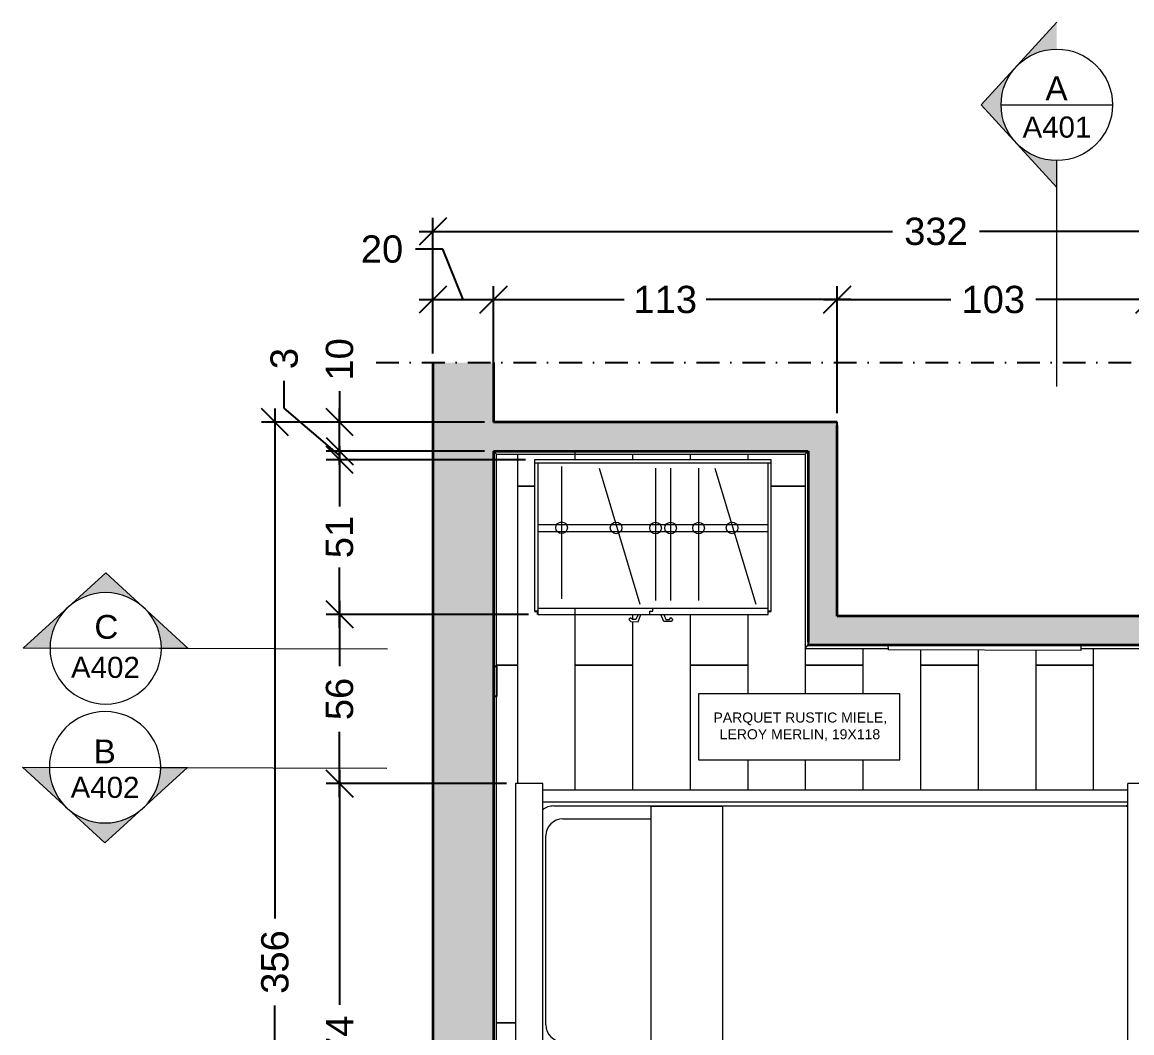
# Model space of a CAD drawing. Header units: inches. Extents: x -449 to 9267, y -5852 to 3388.
# Drawn here: x 125 to 491.1, y 460.7 to 794 of the extents above; entities that cross this region are included whole.
import ezdxf

# ---------------------------------------------------------------- set-up
doc = ezdxf.new("R2010")
doc.units = ezdxf.units.IN
doc.header["$MEASUREMENT"] = 0
doc.linetypes.add('DASHDOT', pattern=[1, 0.5, -0.25, 0, -0.25])
for name, color, linetype, lineweight in [('A-ANNO-DIMS', 3, 'Continuous', 18), ('A-ANNO-SYMB', 3, 'Continuous', 18), ('A-FURN', 8, 'Continuous', 18), ('A-SECT-MCUT', 7, 'Continuous', 35), ('A-WALL-STUD', 3, 'Continuous', 18)]:
    doc.layers.add(name, color=color, linetype=linetype, lineweight=lineweight)
doc.layers.add('TRATTEGGIO', color=32, linetype='Continuous')
doc.styles.add('ARIAL', font='Arial.ttf')
doc.styles.get("Standard").update_dxf_attribs({"font": 'Arial.ttf'})
doc.dimstyles.new('TICK_36', dxfattribs={"dimtxt": 3.6, "dimasz": 3.6, "dimexe": 1.8, "dimexo": 1.2, "dimgap": 1.8, "dimtad": 0, "dimdec": 0, "dimzin": 0, "dimdsep": 46, "dimtxsty": 'ARIAL', "dimblk": 'OBLIQUE', "dimcen": 1.8, "dimdle": 1.8, "dimclrd": 256, "dimclrt": 256, "dimadec": 0, "dimazin": 0, "dimtfac": 1, "dimtdec": 0, "dimtmove": 1, "dimatfit": 3, "dimldrblk": 'OPEN90', "dimfxl": 1, "dimtfill": 1, "dimtolj": 1, "dimtzin": 0, "dimarcsym": 0})

# ---------------------------------------------------------------- blocks, each defined once
blk = doc.blocks.new('Sezioni')
h = blk.add_hatch(color=256)
h.dxf.hatch_style = 1
h.paths.add_polyline_path([(52264, 47220.9), (52417.6, 47220.9, -1), (53052.6, 47220.9), (53206.2, 47220.9), (52735.1, 47651.7)])
blk.add_lwpolyline([(52264, 47220.9), (53206.2, 47220.9), (52735.1, 47651.7)], close=True)
blk.add_circle((52735.1, 47220.9), 317.5)
blk = doc.blocks.new('_Oblique')
at = {"color": 0, "linetype": 'ByBlock', "lineweight": -2}
blk.add_line((-0.5, -0.5), (0.5, 0.5), dxfattribs=at)
blk = doc.blocks.new('*D17')
at = {"layer": 'A-ANNO-DIMS', "lineweight": -2, "transparency": 16777216}
for p, q in [((208.41, 666.55), (208.41, 498.39)), ((208.41, 301.47), (208.41, 469.62))]:
    blk.add_line(p, q, dxfattribs=at)
at = {"layer": 'A-ANNO-DIMS', "color": 0, "lineweight": -2, "transparency": 16777216}
for p, q in [((277.47, 662.05), (203.91, 662.05)), ((277.47, 305.97), (203.91, 305.97))]:
    blk.add_line(p, q, dxfattribs=at)
at = {"layer": 'Defpoints', "color": 0, "transparency": 16777216}
for p in [(208.41, 662.05), (280.47, 662.05), (280.47, 305.97)]:
    blk.add_point(p, dxfattribs=at)
at = {"layer": 'A-ANNO-DIMS', "lineweight": -2, "transparency": 16777216, "xscale": 9, "yscale": 9, "zscale": 9}
for p, rotation in [((208.41, 662.05), 90), ((208.41, 305.97), 270)]:
    blk.add_blockref('_Oblique', p, dxfattribs=dict(at, rotation=rotation))
at = {"layer": 'A-ANNO-DIMS', "transparency": 16777216, "insert": (208.41, 484.01), "char_height": 9, "attachment_point": 5, "rotation": 90, "style": 'ARIAL', "bg_fill": 3, "box_fill_scale": 1.25, "bg_fill_color": 256, "bg_fill_true_color": 13158600, "bg_fill_transparency": 0}
blk.add_mtext('\\A1;356', dxfattribs=at)
blk = doc.blocks.new('_Open90')
at = {"color": 0, "linetype": 'ByBlock', "lineweight": -2}
for p, q in [((-0.5, 0.5), (0, 0)), ((0, 0), (-1, 0)), ((0, 0), (-0.5, -0.5))]:
    blk.add_line(p, q, dxfattribs=at)
blk = doc.blocks.new('*D18')
at = {"layer": 'A-ANNO-DIMS', "lineweight": -2, "transparency": 16777216}
for p, q in [((229.74, 603.18), (229.74, 581.64)), ((229.74, 538.34), (229.74, 559.88))]:
    blk.add_line(p, q, dxfattribs=at)
at = {"layer": 'A-ANNO-DIMS', "color": 0, "lineweight": -2, "transparency": 16777216}
for p, q in [((292.07, 598.68), (225.24, 598.68)), ((284.74, 542.84), (225.24, 542.84))]:
    blk.add_line(p, q, dxfattribs=at)
at = {"layer": 'Defpoints', "color": 0, "transparency": 16777216}
for p in [(229.74, 598.68), (295.07, 598.68), (287.74, 542.84)]:
    blk.add_point(p, dxfattribs=at)
at = {"layer": 'A-ANNO-DIMS', "lineweight": -2, "transparency": 16777216, "xscale": 9, "yscale": 9, "zscale": 9}
for p, rotation in [((229.74, 598.68), 90), ((229.74, 542.84), 270)]:
    blk.add_blockref('_Oblique', p, dxfattribs=dict(at, rotation=rotation))
at = {"layer": 'A-ANNO-DIMS', "transparency": 16777216, "insert": (229.74, 570.76), "char_height": 9, "attachment_point": 5, "rotation": 90, "style": 'ARIAL', "bg_fill": 3, "box_fill_scale": 1.25, "bg_fill_color": 256, "bg_fill_true_color": 13158600, "bg_fill_transparency": 0}
blk.add_mtext('\\A1;56', dxfattribs=at)
blk = doc.blocks.new('*D19')
at = {"layer": 'A-ANNO-DIMS', "lineweight": -2, "transparency": 16777216}
for p, q in [((229.74, 654.18), (229.74, 634.21)), ((229.74, 594.18), (229.74, 614.16))]:
    blk.add_line(p, q, dxfattribs=at)
at = {"layer": 'A-ANNO-DIMS', "color": 0, "lineweight": -2, "transparency": 16777216}
for p, q in [((291.07, 649.68), (225.24, 649.68)), ((292.07, 598.68), (225.24, 598.68))]:
    blk.add_line(p, q, dxfattribs=at)
at = {"layer": 'Defpoints', "color": 0, "transparency": 16777216}
for p in [(229.74, 649.68), (294.07, 649.68), (295.07, 598.68)]:
    blk.add_point(p, dxfattribs=at)
at = {"layer": 'A-ANNO-DIMS', "lineweight": -2, "transparency": 16777216, "xscale": 9, "yscale": 9, "zscale": 9}
for p, rotation in [((229.74, 649.68), 90), ((229.74, 598.68), 270)]:
    blk.add_blockref('_Oblique', p, dxfattribs=dict(at, rotation=rotation))
at = {"layer": 'A-ANNO-DIMS', "transparency": 16777216, "insert": (229.74, 624.18), "char_height": 9, "attachment_point": 5, "rotation": 90, "style": 'ARIAL', "bg_fill": 3, "box_fill_scale": 1.25, "bg_fill_color": 256, "bg_fill_true_color": 13158600, "bg_fill_transparency": 0}
blk.add_mtext('\\A1;51', dxfattribs=at)
blk = doc.blocks.new('*D20')
at = {"layer": 'A-ANNO-DIMS', "lineweight": -2, "transparency": 16777216}
for p, q in [((211.48, 666.65), (211.48, 675.65)), ((229.74, 651.11), (211.48, 666.65)), ((229.74, 652.54), (229.74, 661.54)), ((229.74, 649.68), (229.74, 652.54)), ((229.74, 649.68), (229.74, 652.54)), ((229.74, 649.68), (229.74, 640.68))]:
    blk.add_line(p, q, dxfattribs=at)
at = {"layer": 'A-ANNO-DIMS', "color": 0, "lineweight": -2, "transparency": 16777216}
for p, q in [((277.47, 652.54), (225.24, 652.54)), ((291.07, 649.68), (225.24, 649.68))]:
    blk.add_line(p, q, dxfattribs=at)
at = {"layer": 'Defpoints', "color": 0, "transparency": 16777216}
for p in [(229.74, 652.54), (280.47, 652.54), (294.07, 649.68)]:
    blk.add_point(p, dxfattribs=at)
at = {"layer": 'A-ANNO-DIMS', "lineweight": -2, "transparency": 16777216, "xscale": 9, "yscale": 9, "zscale": 9}
for p, rotation in [((229.74, 652.54), 270), ((229.74, 649.68), 90)]:
    blk.add_blockref('_Oblique', p, dxfattribs=dict(at, rotation=rotation))
at = {"layer": 'A-ANNO-DIMS', "transparency": 16777216, "insert": (211.48, 683.04), "char_height": 9, "attachment_point": 5, "rotation": 90, "style": 'ARIAL', "bg_fill": 3, "box_fill_scale": 1.25, "bg_fill_color": 256, "bg_fill_true_color": 13158600, "bg_fill_transparency": 0}
blk.add_mtext('\\A1;3', dxfattribs=at)
blk = doc.blocks.new('*D21')
at = {"layer": 'A-ANNO-DIMS', "lineweight": -2, "transparency": 16777216}
for p, q in [((229.74, 672.25), (229.74, 662.05)), ((229.74, 648.04), (229.74, 666.55))]:
    blk.add_line(p, q, dxfattribs=at)
at = {"layer": 'A-ANNO-DIMS', "color": 0, "lineweight": -2, "transparency": 16777216}
for p, q in [((277.47, 662.05), (225.24, 662.05)), ((277.47, 652.54), (225.24, 652.54))]:
    blk.add_line(p, q, dxfattribs=at)
at = {"layer": 'Defpoints', "color": 0, "transparency": 16777216}
for p in [(229.74, 662.05), (280.47, 662.05), (280.47, 652.54)]:
    blk.add_point(p, dxfattribs=at)
at = {"layer": 'A-ANNO-DIMS', "lineweight": -2, "transparency": 16777216, "xscale": 9, "yscale": 9, "zscale": 9}
for p, rotation in [((229.74, 662.05), 90), ((229.74, 652.54), 270)]:
    blk.add_blockref('_Oblique', p, dxfattribs=dict(at, rotation=rotation))
at = {"layer": 'A-ANNO-DIMS', "transparency": 16777216, "insert": (229.74, 682.77), "char_height": 9, "attachment_point": 5, "rotation": 90, "style": 'ARIAL', "bg_fill": 3, "box_fill_scale": 1.25, "bg_fill_color": 256, "bg_fill_true_color": 13158600, "bg_fill_transparency": 0}
blk.add_mtext('\\A1;10', dxfattribs=at)
blk = doc.blocks.new('*D23')
at = {"layer": 'A-ANNO-DIMS', "color": 0, "lineweight": -2, "transparency": 16777216}
for p, q in [((260.44, 684.72), (260.44, 729.46)), ((592.47, 684.72), (592.47, 729.46))]:
    blk.add_line(p, q, dxfattribs=at)
at = {"layer": 'A-ANNO-DIMS', "lineweight": -2, "transparency": 16777216}
for p, q in [((255.94, 724.96), (412.13, 724.96)), ((596.97, 724.96), (440.78, 724.96))]:
    blk.add_line(p, q, dxfattribs=at)
at = {"layer": 'Defpoints', "color": 0, "transparency": 16777216}
for p in [(592.47, 724.96), (260.44, 681.72), (592.47, 681.72)]:
    blk.add_point(p, dxfattribs=at)
at = {"layer": 'A-ANNO-DIMS', "lineweight": -2, "transparency": 16777216, "xscale": 9, "yscale": 9, "zscale": 9, "rotation": 180}
blk.add_blockref('_Oblique', (260.44, 724.96), dxfattribs=at)
at = {"layer": 'A-ANNO-DIMS', "lineweight": -2, "transparency": 16777216, "xscale": 9, "yscale": 9, "zscale": 9}
blk.add_blockref('_Oblique', (592.47, 724.96), dxfattribs=at)
at = {"layer": 'A-ANNO-DIMS', "transparency": 16777216, "insert": (426.46, 724.96), "char_height": 9, "attachment_point": 5, "style": 'ARIAL', "bg_fill": 3, "box_fill_scale": 1.25, "bg_fill_color": 256, "bg_fill_true_color": 13158600, "bg_fill_transparency": 0}
blk.add_mtext('\\A1;332', dxfattribs=at)
blk = doc.blocks.new('*D24')
at = {"layer": 'A-ANNO-DIMS', "lineweight": -2, "transparency": 16777216}
for p, q in [((263.78, 719.12), (254.78, 719.12)), ((270.46, 702.48), (263.78, 719.12)), ((255.94, 702.48), (284.97, 702.48))]:
    blk.add_line(p, q, dxfattribs=at)
at = {"layer": 'A-ANNO-DIMS', "color": 0, "lineweight": -2, "transparency": 16777216}
for p, q in [((260.44, 684.72), (260.44, 706.98)), ((280.47, 684.72), (280.47, 706.98))]:
    blk.add_line(p, q, dxfattribs=at)
at = {"layer": 'Defpoints', "color": 0, "transparency": 16777216}
for p in [(280.47, 702.48), (260.44, 681.72), (280.47, 681.72)]:
    blk.add_point(p, dxfattribs=at)
at = {"layer": 'A-ANNO-DIMS', "lineweight": -2, "transparency": 16777216, "xscale": 9, "yscale": 9, "zscale": 9, "rotation": 180}
blk.add_blockref('_Oblique', (260.44, 702.48), dxfattribs=at)
at = {"layer": 'A-ANNO-DIMS', "lineweight": -2, "transparency": 16777216, "xscale": 9, "yscale": 9, "zscale": 9}
blk.add_blockref('_Oblique', (280.47, 702.48), dxfattribs=at)
at = {"layer": 'A-ANNO-DIMS', "transparency": 16777216, "insert": (243.71, 719.12), "char_height": 9, "attachment_point": 5, "style": 'ARIAL', "bg_fill": 3, "box_fill_scale": 1.25, "bg_fill_color": 256, "bg_fill_true_color": 13158600, "bg_fill_transparency": 0}
blk.add_mtext('\\A1;20', dxfattribs=at)
blk = doc.blocks.new('*D25')
at = {"layer": 'A-ANNO-DIMS', "color": 0, "lineweight": -2, "transparency": 16777216}
for p, q in [((280.47, 665.05), (280.47, 706.98)), ((393.84, 665.05), (393.84, 706.98))]:
    blk.add_line(p, q, dxfattribs=at)
at = {"layer": 'A-ANNO-DIMS', "lineweight": -2, "transparency": 16777216}
for p, q in [((275.97, 702.48), (323.63, 702.48)), ((398.34, 702.48), (350.68, 702.48))]:
    blk.add_line(p, q, dxfattribs=at)
at = {"layer": 'Defpoints', "color": 0, "transparency": 16777216}
for p in [(393.84, 702.48), (280.47, 662.05), (393.84, 662.05)]:
    blk.add_point(p, dxfattribs=at)
at = {"layer": 'A-ANNO-DIMS', "lineweight": -2, "transparency": 16777216, "xscale": 9, "yscale": 9, "zscale": 9, "rotation": 180}
blk.add_blockref('_Oblique', (280.47, 702.48), dxfattribs=at)
at = {"layer": 'A-ANNO-DIMS', "lineweight": -2, "transparency": 16777216, "xscale": 9, "yscale": 9, "zscale": 9}
blk.add_blockref('_Oblique', (393.84, 702.48), dxfattribs=at)
at = {"layer": 'A-ANNO-DIMS', "transparency": 16777216, "insert": (337.15, 702.48), "char_height": 9, "attachment_point": 5, "style": 'ARIAL', "bg_fill": 3, "box_fill_scale": 1.25, "bg_fill_color": 256, "bg_fill_true_color": 13158600, "bg_fill_transparency": 0}
blk.add_mtext('\\A1;113', dxfattribs=at)
blk = doc.blocks.new('*D26')
at = {"layer": 'A-ANNO-DIMS', "color": 0, "lineweight": -2, "transparency": 16777216}
for p, q in [((393.84, 665.05), (393.84, 706.98)), ((496.88, 684.72), (496.88, 706.98))]:
    blk.add_line(p, q, dxfattribs=at)
at = {"layer": 'A-ANNO-DIMS', "lineweight": -2, "transparency": 16777216}
for p, q in [((389.34, 702.48), (431.34, 702.48)), ((501.38, 702.48), (459.37, 702.48))]:
    blk.add_line(p, q, dxfattribs=at)
at = {"layer": 'Defpoints', "color": 0, "transparency": 16777216}
for p in [(496.88, 702.48), (496.88, 681.72), (393.84, 662.05)]:
    blk.add_point(p, dxfattribs=at)
at = {"layer": 'A-ANNO-DIMS', "lineweight": -2, "transparency": 16777216, "xscale": 9, "yscale": 9, "zscale": 9, "rotation": 180}
blk.add_blockref('_Oblique', (393.84, 702.48), dxfattribs=at)
at = {"layer": 'A-ANNO-DIMS', "lineweight": -2, "transparency": 16777216, "xscale": 9, "yscale": 9, "zscale": 9}
blk.add_blockref('_Oblique', (496.88, 702.48), dxfattribs=at)
at = {"layer": 'A-ANNO-DIMS', "transparency": 16777216, "insert": (445.36, 702.48), "char_height": 9, "attachment_point": 5, "style": 'ARIAL', "bg_fill": 3, "box_fill_scale": 1.25, "bg_fill_color": 256, "bg_fill_true_color": 13158600, "bg_fill_transparency": 0}
blk.add_mtext('\\A1;103', dxfattribs=at)
blk = doc.blocks.new('*D100')
at = {"layer": 'A-ANNO-DIMS', "lineweight": -2, "transparency": 16777216}
for p, q in [((229.74, 547.34), (229.74, 469.85)), ((229.74, 364.34), (229.74, 441.82))]:
    blk.add_line(p, q, dxfattribs=at)
at = {"layer": 'A-ANNO-DIMS', "color": 0, "lineweight": -2, "transparency": 16777216}
for p, q in [((284.74, 542.84), (225.24, 542.84)), ((284.74, 368.84), (225.24, 368.84))]:
    blk.add_line(p, q, dxfattribs=at)
at = {"layer": 'Defpoints', "color": 0, "transparency": 16777216}
for p in [(229.74, 542.84), (287.74, 542.84), (287.74, 368.84)]:
    blk.add_point(p, dxfattribs=at)
at = {"layer": 'A-ANNO-DIMS', "lineweight": -2, "transparency": 16777216, "xscale": 9, "yscale": 9, "zscale": 9}
for p, rotation in [((229.74, 542.84), 90), ((229.74, 368.84), 270)]:
    blk.add_blockref('_Oblique', p, dxfattribs=dict(at, rotation=rotation))
at = {"layer": 'A-ANNO-DIMS', "transparency": 16777216, "insert": (229.74, 455.84), "char_height": 9, "attachment_point": 5, "rotation": 90, "style": 'ARIAL', "bg_fill": 3, "box_fill_scale": 1.25, "bg_fill_color": 256, "bg_fill_true_color": 13158600, "bg_fill_transparency": 0}
blk.add_mtext('\\A1;174', dxfattribs=at)

msp = doc.modelspace()

# ---------------------------------------------------------------- hatches: boundary and pattern name
at = {"layer": 'A-ANNO-SYMB'}
h = msp.add_hatch(color=3, dxfattribs=at)
h.dxf.hatch_style = 1
h.paths.add_polyline_path([(466.32, 739.48), (466.32, 748.37, -1), (466.32, 785.11), (466.32, 794), (441.39, 766.74)])
at = {"layer": 'A-WALL-STUD'}
h = msp.add_hatch(color=5, dxfattribs=at)
h.dxf.hatch_style = 1
h.paths.add_polyline_path([(506.38, 654.61), (506.38, 663.62), (506.38, 681.72), (496.88, 681.72), (496.88, 598.13), (393.84, 598.13), (394.26, 662.05), (280.47, 662.05), (280.47, 681.72), (260.44, 681.72), (260.44, 548.3), (260.44, 428.18), (260.44, 428.18), (260.44, 308.07), (260.44, 278.04), (260.44, 276.93), (270.65, 276.93), (279.27, 276.93), (280.47, 276.93), (280.47, 305.97), (396.8, 305.97), (396.79, 315.58), (280.47, 315.58), (280.47, 428.19), (280.47, 548.3), (280.47, 652.54), (384.33, 652.54), (384.33, 589.62), (384.33, 588.62), (505.38, 588.62), (506.38, 588.62)])

# ---------------------------------------------------------------- linework, layer by layer
at = {"color": 1}
for p, q in [((393.84, 661.05), (393.84, 662.05)), ((393.84, 661.05), (393.84, 661.05)), ((384.33, 589.62), (384.33, 588.62)), ((384.33, 589.62), (384.33, 589.62))]:
    msp.add_line(p, q, dxfattribs=at)
at = {"color": 252}
for p, q in [((294.07, 599.68), (295.07, 599.68)), ((295.07, 598.68), (295.07, 599.68)), ((371.07, 599.68), (372.07, 599.68))]:
    msp.add_line(p, q, dxfattribs=at)
at = {"color": 6}
for p, q in [((280.47, 581.56), (281.43, 581.56)), ((281.43, 581.56), (281.43, 571.56)), ((281.43, 571.56), (280.47, 571.56))]:
    msp.add_line(p, q, dxfattribs=at)
at = {"color": 252}
msp.add_arc((489.19, 529.88), 5.58, 84.2564, 90, dxfattribs=at)
at = {"layer": 'A-ANNO-SYMB', "color": 3}
for p, q in [((466.32, 794), (441.39, 766.74)), ((441.39, 766.74), (466.32, 739.48)), ((447.95, 766.74), (484.69, 766.74)), ((466.32, 673.81), (466.32, 748.37))]:
    msp.add_line(p, q, dxfattribs=at)
at = {"layer": 'A-ANNO-SYMB'}
msp.add_line((170.05, 548.18), (245.27, 547.97), dxfattribs=at)
at = {"layer": 'A-ANNO-SYMB', "color": 6}
msp.add_lwpolyline([(348.1, 550.66), (414.56, 550.66), (414.56, 572.44), (348.1, 572.44)], close=True, dxfattribs=at)
at = {"layer": 'A-ANNO-SYMB', "color": 3}
msp.add_circle((466.32, 766.74), 18.37, dxfattribs=at)
at = {"layer": 'A-FURN', "color": 252}
for p, q in [((281.47, 651.54), (280.47, 652.54)), ((383.29, 651.54), (384.33, 652.54)), ((281.47, 316.58), (281.47, 651.54)), ((281.47, 651.54), (383.29, 651.54)), ((372.07, 649.68), (294.07, 649.68)), ((294.07, 649.68), (294.07, 599.68)), ((294.07, 648.68), (372.07, 648.68)), ((295.07, 648.68), (295.07, 599.68)), ((371.07, 598.68), (371.07, 648.68)), ((372.07, 599.68), (372.07, 649.68)), ((383.29, 651.54), (383.29, 587.47)), ((302.96, 647.44), (302.96, 603.85)), ((315.31, 646.89), (328.77, 602.09)), ((333.94, 646.87), (333.94, 603.28)), ((338.92, 646.87), (338.92, 603.28)), ((348.16, 646.87), (348.16, 603.28)), ((353.56, 646.89), (367.02, 602.09)), ((295.07, 628.36), (371.07, 628.36)), ((295.07, 626.06), (371.07, 626.06)), ((295.07, 600.68), (332.07, 600.68)), ((332.07, 600.68), (371.07, 600.68)), ((333.02, 599.68), (333.02, 600.68)), ((295.07, 598.68), (371.07, 598.68)), ((325.76, 597.54), (325.17, 596.94)), ((325.17, 596.94), (325.74, 596.32)), ((326.29, 596.97), (325.76, 597.54)), ((327.49, 596.97), (326.29, 596.97)), ((328.2, 598.68), (327.49, 596.97)), ((328.16, 596.24), (329.09, 598.68)), ((332.07, 598.68), (332.07, 599.68)), ((332.07, 599.68), (333.02, 599.68)), ((332.07, 599.68), (333.02, 599.68)), ((336.65, 596.29), (335.74, 598.68)), ((336.63, 598.68), (337.32, 597.02)), ((337.32, 597.02), (338.52, 597.02)), ((338.52, 597.02), (339.04, 597.59)), ((339.04, 597.59), (339.64, 596.99)), ((339.64, 596.99), (339.07, 596.37)), ((325.74, 596.32), (328.16, 596.24)), ((339.07, 596.37), (336.65, 596.29)), ((383.29, 587.47), (384.33, 588.62)), ((383.29, 587.47), (410.76, 587.47)), ((474.27, 587.47), (507.66, 587.47)), ((296.74, 542.84), (287.74, 542.84)), ((287.74, 542.84), (287.74, 368.84)), ((296.74, 368.84), (296.74, 542.84)), ((489.74, 368.84), (489.74, 542.84)), ((498.74, 542.84), (489.74, 542.84)), ((296.74, 540.84), (489.74, 540.84)), ((296.74, 536.84), (300.9, 536.84)), ((489.19, 535.46), (300.35, 535.46)), ((300.9, 536.84), (489.74, 536.84)), ((332.49, 375.46), (332.49, 535.46)), ((332.49, 535.46), (356.05, 535.46)), ((356.05, 535.46), (356.05, 375.46)), ((303.36, 531.25), (332.49, 531.25)), ((297.78, 463.27), (297.78, 525.67))]:
    msp.add_line(p, q, dxfattribs=at)
at = {"layer": 'A-FURN', "color": 5}
for p, q in [((326.47, 596.97), (326.47, 598.68)), ((326.47, 596.97), (326.47, 598.68)), ((364.47, 581.91), (364.47, 598.68))]:
    msp.add_line(p, q, dxfattribs=at)
at = {"layer": 'A-FURN', "color": 6}
msp.add_lwpolyline([(474.24, 588.62), (474.28, 586.79), (410.76, 586.98), (410.74, 588.62)], dxfattribs=at)
at = {"layer": 'A-FURN', "color": 252}
for centre in [(302.96, 627.25), (320.94, 627.2), (333.94, 627.14), (338.92, 627.14), (348.16, 627.14), (359.19, 627.2)]:
    msp.add_circle(centre, 1.92, dxfattribs=at)
for centre, radius, start, end in [((300.29, 529.94), 5.53, 89.4065, 129.9688), ((303.36, 525.67), 5.58, 90, 180), ((303.36, 463.27), 5.58, 180, 270)]:
    msp.add_arc(centre, radius, start, end, dxfattribs=at)
at = {"layer": 'A-SECT-MCUT', "color": 1}
for p, q in [((260.44, 681.72), (260.44, 548.3)), ((280.47, 681.72), (280.47, 662.05)), ((393.84, 662.05), (280.47, 662.05)), ((393.84, 598.13), (393.84, 661.05)), ((280.47, 652.54), (384.33, 652.54)), ((280.47, 652.54), (280.47, 548.3)), ((384.33, 652.54), (384.33, 589.62)), ((496.88, 598.13), (393.84, 598.13)), ((384.33, 588.62), (506.38, 588.62)), ((260.44, 548.3), (260.44, 428.18)), ((280.47, 548.3), (280.47, 428.19))]:
    msp.add_line(p, q, dxfattribs=at)
at = {"layer": 'A-WALL-STUD', "color": 5}
for p, q in [((307.47, 649.68), (307.47, 652.54)), ((326.47, 649.68), (326.47, 651.54)), ((345.47, 649.68), (345.47, 651.54)), ((364.47, 649.68), (364.47, 651.54)), ((383.29, 640.91), (372.07, 640.91)), ((372.07, 640.91), (383.29, 640.91)), ((307.47, 581.91), (307.47, 600.68)), ((307.47, 540.84), (307.47, 600.68)), ((345.47, 581.91), (345.47, 598.68)), ((345.47, 540.84), (345.47, 598.68)), ((364.47, 572.44), (364.47, 598.68)), ((326.47, 581.91), (326.47, 596.29)), ((326.47, 540.84), (326.47, 596.29)), ((383.47, 581.91), (383.47, 587.47)), ((383.47, 572.44), (383.47, 587.47)), ((402.47, 581.91), (402.47, 587.47)), ((402.47, 572.44), (402.47, 587.47)), ((421.47, 581.91), (421.47, 586.95)), ((421.47, 540.84), (421.47, 586.95)), ((440.47, 581.91), (440.47, 586.9)), ((440.47, 540.84), (440.47, 586.9)), ((459.47, 581.91), (459.47, 586.84)), ((459.47, 540.84), (459.47, 586.84)), ((478.47, 581.91), (478.47, 587.47)), ((478.47, 540.84), (478.47, 587.47)), ((307.47, 581.91), (326.47, 581.91)), ((326.47, 581.91), (307.47, 581.91)), ((307.47, 540.84), (307.47, 581.91)), ((326.47, 540.84), (326.47, 581.91)), ((345.47, 581.91), (364.47, 581.91)), ((364.47, 581.91), (345.47, 581.91)), ((345.47, 540.84), (345.47, 581.91)), ((364.47, 572.44), (364.47, 581.91)), ((383.47, 581.91), (402.47, 581.91)), ((402.47, 581.91), (383.47, 581.91)), ((383.47, 572.44), (383.47, 581.91)), ((402.47, 572.44), (402.47, 581.91)), ((421.47, 581.91), (440.47, 581.91)), ((440.47, 581.91), (421.47, 581.91)), ((421.47, 540.84), (421.47, 581.91)), ((440.47, 540.84), (440.47, 581.91)), ((459.47, 581.91), (478.47, 581.91)), ((478.47, 581.91), (459.47, 581.91)), ((459.47, 540.84), (459.47, 581.91)), ((478.47, 540.84), (478.47, 581.91)), ((364.47, 540.84), (364.47, 550.66)), ((364.47, 540.84), (364.47, 550.66)), ((383.47, 540.84), (383.47, 550.66)), ((383.47, 540.84), (383.47, 550.66)), ((402.47, 540.84), (402.47, 550.66)), ((402.47, 540.84), (402.47, 550.66))]:
    msp.add_line(p, q, dxfattribs=at)
at = {"layer": 'TRATTEGGIO', "color": 4, "linetype": 'DASHDOT', "ltscale": 15}
msp.add_line((241.79, 681.72), (612.55, 681.72), dxfattribs=at)

# ---------------------------------------------------------------- block references
at = {"layer": 'A-ANNO-SYMB', "xscale": -0.05786207383373582, "yscale": 0.05786207383373575, "zscale": 0.05786207383373575}
for p, rotation in [((3196.1, -2153.54), 359.8362413498016), ((-2891.2, 3289.24), 179.8362413498016)]:
    msp.add_blockref('Sezioni', p, dxfattribs=dict(at, rotation=rotation))

# ---------------------------------------------------------------- texts
at = {"layer": 'A-ANNO-SYMB', "color": 3}
for s, height, p in [('A', 7.84, (462.57, 768.27)), ('A401', 6.953, (455.02, 755.92))]:
    msp.add_text(s, height=height, dxfattribs=at).set_placement(p)
at = {"layer": 'A-ANNO-SYMB'}
for s, height, rotation, p in [('C', 7.84, 359.6725, (148.8, 590.66)), ('A402', 6.953, 359.8362, (141.11, 577.76)), ('B', 7.84, 359.6725, (148.57, 549.57)), ('A402', 6.953, 359.8362, (140.99, 538.18))]:
    msp.add_text(s, height=height, rotation=rotation, dxfattribs=at).set_placement(p)
at = {"layer": 'A-ANNO-SYMB', "color": 3, "insert": (347.71, 566.31), "char_height": 3.3105, "attachment_point": 1}
msp.add_mtext_dynamic_manual_height_columns('\\pi5.33784;{\\C256;PARQUET RUSTIC MIELE, \\P\\pi7.39277;LEROY MERLIN, 19X118}', width=66.4523, gutter_width=1, heights=[0], dxfattribs=at)

# ---------------------------------------------------------------- next in the draw order: dimensions: what is measured, and where the dimension line sits
at = {"layer": 'A-ANNO-DIMS', "color": 3}
dim = msp.add_linear_dim(base=(208.41, 662.05), p1=(280.47, 305.97), p2=(280.47, 662.05), angle=90, dimstyle='TICK_36', override={"dimscale": 2.5}, dxfattribs=at)
dim.commit()
dim.dimension.update_dxf_attribs({"geometry": '*D17', "text_midpoint": (208.41, 484.01)})

# ---------------------------------------------------------------- next in the draw order: dimensions: what is measured, and where the dimension line sits
dim = msp.add_linear_dim(base=(229.74, 598.68), p1=(287.74, 542.84), p2=(295.07, 598.68), angle=90, dimstyle='TICK_36', override={"dimscale": 2.5}, dxfattribs=at)
dim.commit()
dim.dimension.update_dxf_attribs({"geometry": '*D18', "text_midpoint": (229.74, 570.76)})

# ---------------------------------------------------------------- next in the draw order: linework, layer by layer
at = {"layer": 'A-ANNO-SYMB'}
msp.add_line((245.49, 587.2), (170.27, 587.42), dxfattribs=at)
at = {"layer": 'A-WALL-STUD', "color": 5}
for p, q in [((281.47, 581.91), (288.47, 581.91)), ((288.47, 581.91), (281.47, 581.91))]:
    msp.add_line(p, q, dxfattribs=at)

# ---------------------------------------------------------------- next in the draw order: dimensions: what is measured, and where the dimension line sits
at = {"layer": 'A-ANNO-DIMS', "color": 3}
for base, p1, p2, picture, middle in [((229.74, 649.68), (295.07, 598.68), (294.07, 649.68), '*D19', (229.74, 624.18)), ((229.74, 542.84), (287.74, 368.84), (287.74, 542.84), '*D100', (229.74, 455.84))]:
    dim = msp.add_linear_dim(base=base, p1=p1, p2=p2, angle=90, dimstyle='TICK_36', override={"dimscale": 2.5}, dxfattribs=at)
    dim.commit()
    dim.dimension.update_dxf_attribs({"geometry": picture, "text_midpoint": middle})

# ---------------------------------------------------------------- next in the draw order: linework, layer by layer
at = {"layer": 'A-WALL-STUD', "color": 5}
for p, q in [((288.47, 542.84), (288.47, 581.91)), ((281.47, 463.91), (287.74, 463.91)), ((287.74, 463.91), (281.47, 463.91))]:
    msp.add_line(p, q, dxfattribs=at)

# ---------------------------------------------------------------- next in the draw order: dimensions: what is measured, and where the dimension line sits
at = {"layer": 'A-ANNO-DIMS', "color": 3}
dim = msp.add_linear_dim(base=(229.74, 652.54), p1=(294.07, 649.68), p2=(280.47, 652.54), angle=90, dimstyle='TICK_36', override={"dimscale": 2.5}, dxfattribs=at)
dim.commit()
dim.dimension.update_dxf_attribs({"geometry": '*D20', "text_midpoint": (211.48, 680.15), "dimtype": 160})

# ---------------------------------------------------------------- next in the draw order: linework, layer by layer
at = {"layer": 'A-WALL-STUD', "color": 5}
for p, q in [((288.47, 581.91), (288.47, 651.54)), ((288.47, 640.91), (294.07, 640.91)), ((288.47, 542.84), (288.47, 640.91)), ((294.07, 640.91), (288.47, 640.91))]:
    msp.add_line(p, q, dxfattribs=at)

# ---------------------------------------------------------------- next in the draw order: dimensions: what is measured, and where the dimension line sits
at = {"layer": 'A-ANNO-DIMS', "color": 3}
dim = msp.add_linear_dim(base=(229.74, 662.05), p1=(280.47, 652.54), p2=(280.47, 662.05), angle=90, dimstyle='TICK_36', override={"dimscale": 2.5}, dxfattribs=at)
dim.commit()
dim.dimension.update_dxf_attribs({"geometry": '*D21', "text_midpoint": (226.31, 682.77), "dimtype": 160})

# ---------------------------------------------------------------- next in the draw order: dimensions: what is measured, and where the dimension line sits
dim = msp.add_linear_dim(base=(592.47, 724.96), p1=(260.44, 681.72), p2=(592.47, 681.72), dimstyle='TICK_36', override={"dimscale": 2.5}, dxfattribs=at)
dim.commit()
dim.dimension.update_dxf_attribs({"geometry": '*D23', "text_midpoint": (426.46, 724.96)})

# ---------------------------------------------------------------- next in the draw order: dimensions: what is measured, and where the dimension line sits
dim = msp.add_linear_dim(base=(280.47, 702.48), p1=(260.44, 681.72), p2=(280.47, 681.72), dimstyle='TICK_36', override={"dimscale": 2.5}, dxfattribs=at)
dim.commit()
dim.dimension.update_dxf_attribs({"geometry": '*D24', "text_midpoint": (250.28, 719.12), "dimtype": 160})

# ---------------------------------------------------------------- next in the draw order: dimensions: what is measured, and where the dimension line sits
dim = msp.add_linear_dim(base=(393.84, 702.48), p1=(280.47, 662.05), p2=(393.84, 662.05), dimstyle='TICK_36', override={"dimscale": 2.5}, dxfattribs=at)
dim.commit()
dim.dimension.update_dxf_attribs({"geometry": '*D25', "text_midpoint": (337.15, 702.48)})

# ---------------------------------------------------------------- next in the draw order: dimensions: what is measured, and where the dimension line sits
dim = msp.add_linear_dim(base=(496.88, 702.48), p1=(393.84, 662.05), p2=(496.88, 681.72), dimstyle='TICK_36', override={"dimscale": 2.5}, dxfattribs=at)
dim.commit()
dim.dimension.update_dxf_attribs({"geometry": '*D26', "text_midpoint": (445.36, 702.48)})

doc.saveas('drawing.dxf')
